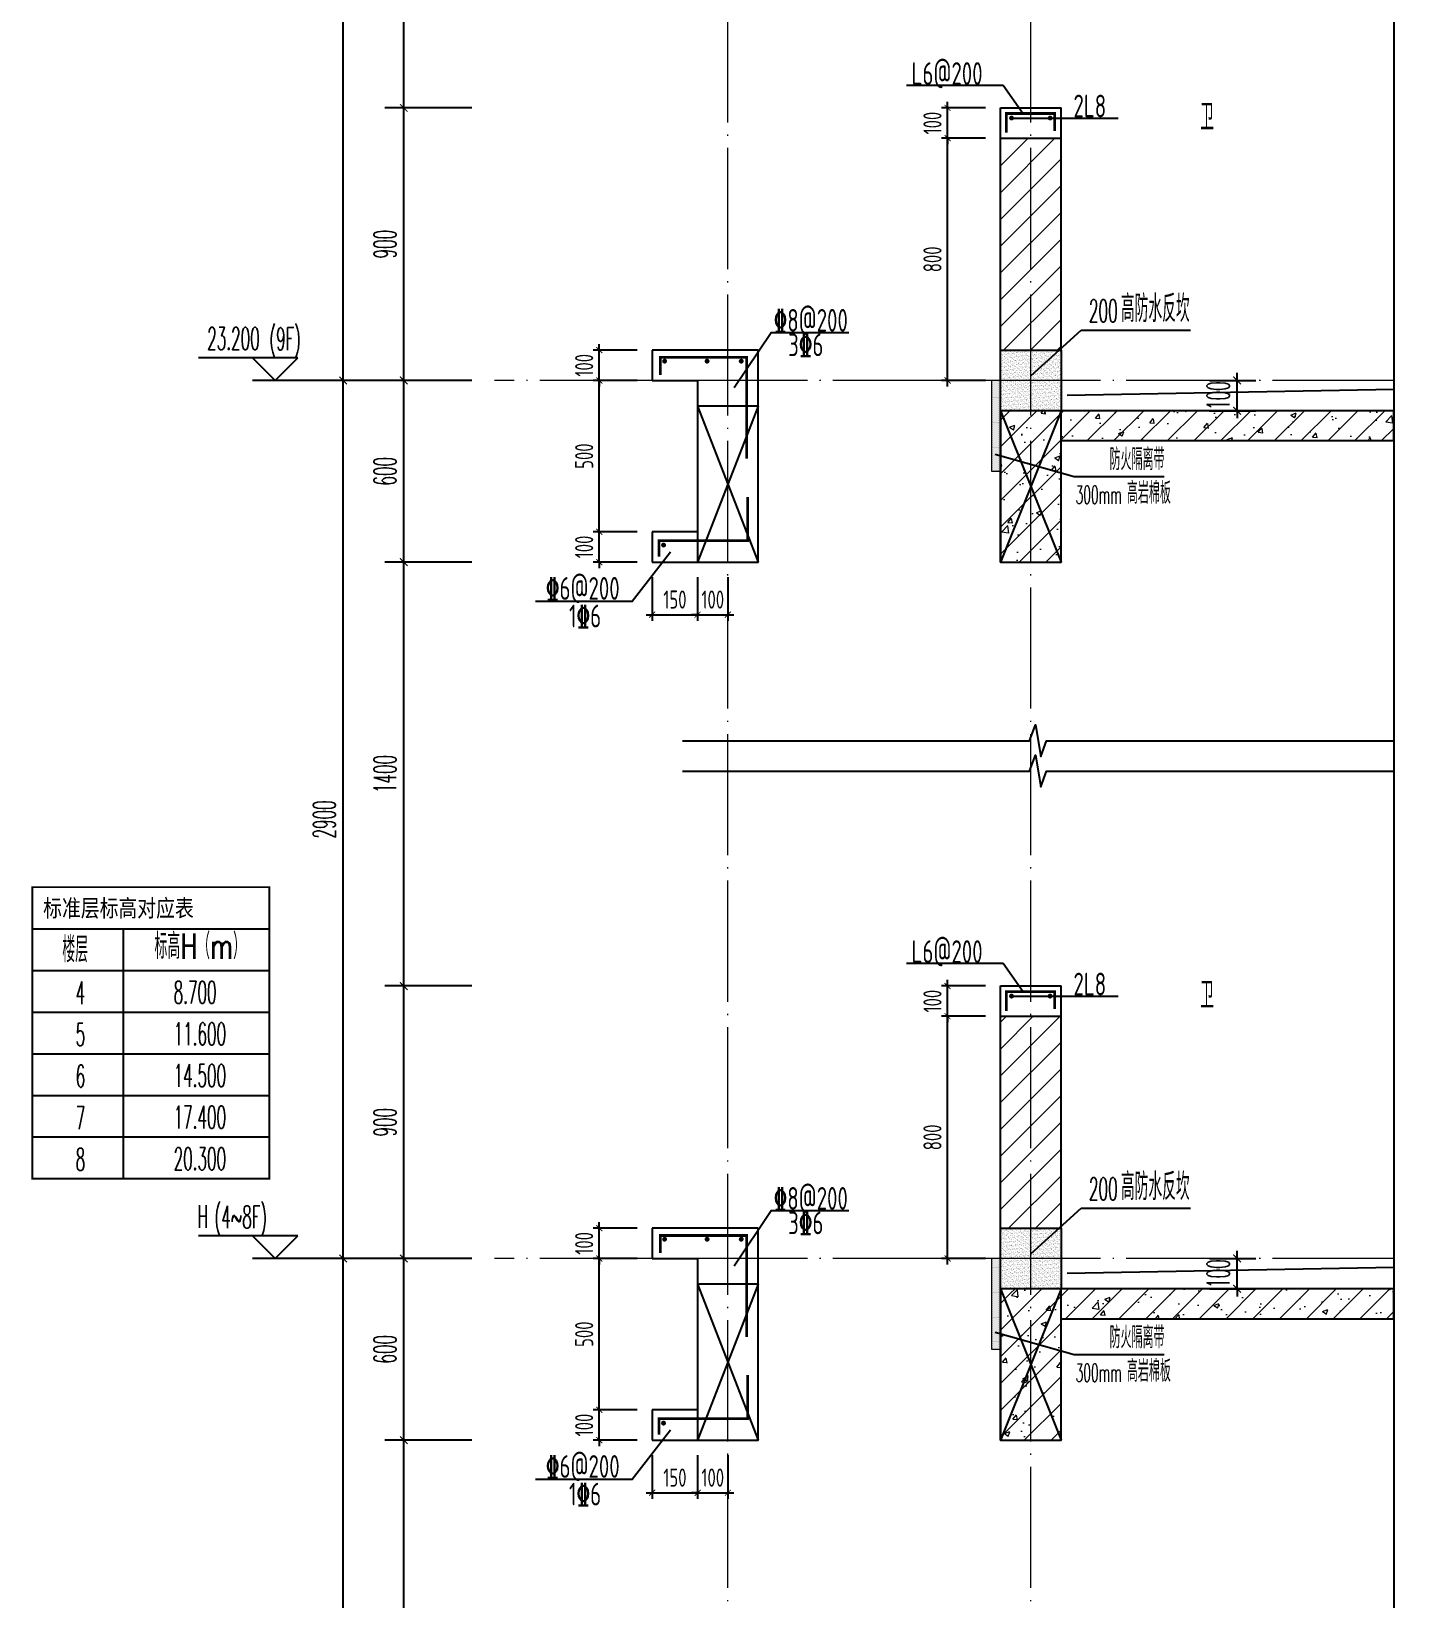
# Model space of a CAD drawing. Extents: x 826826 to 1642106, y -156213 to 399140.
# Drawn here: x 1585886 to 1590437, y 295343 to 300519 of the extents above; entities that cross this region are included whole.
import ezdxf

# ---------------------------------------------------------------- set-up
doc = ezdxf.new("R2010")
doc.units = 0
doc.header["$LTSCALE"] = 1000
doc.linetypes.add('DOTE', pattern=[2.4200000000000004, 2, -0.2, 0.02, -0.2])
doc.layers.get('0').update_dxf_attribs({"linetype": 'CONTINUOUS'})
doc.layers.get('DEFPOINTS').update_dxf_attribs({"linetype": 'CONTINUOUS'})
for name, color, linetype in [('C-Sheet-图框', 101, 'CONTINUOUS'), ('DIM', 2, 'CONTINUOUS'), ('DIM_ELEV', 3, 'CONTINUOUS'), ('DIM_IDEN', 67, 'CONTINUOUS'), ('DIM_SYMB', 3, 'CONTINUOUS'), ('PUB_DIM', 3, 'CONTINUOUS'), ('PUB_TEXT', 2, 'CONTINUOUS'), ('REIN', 6, 'CONTINUOUS'), ('S-大样-砼线', 7, 'CONTINUOUS'), ('S-引出线', 40, 'CONTINUOUS'), ('TEXT', 2, 'CONTINUOUS'), ('WALL', 5, 'CONTINUOUS'), ('看线', 251, 'CONTINUOUS'), ('立面-看线', 251, 'CONTINUOUS')]:
    doc.layers.add(name, color=color, linetype=linetype)
for name, color, linetype, lineweight in [('DOTE', 251, 'DOTE', 9), ('PUB_HATCH', 8, 'CONTINUOUS', 9), ('内粉刷', 37, 'CONTINUOUS', 9)]:
    doc.layers.add(name, color=color, linetype=linetype, lineweight=lineweight)
doc.styles.add('_TCH_DIM', font='SIMPLEX.shx', dxfattribs={"width": 0.7, "bigfont": 'GBCBIG.shx'})
doc.styles.add('_TCH_DIM_T3', font='SIMPLEX.shx', dxfattribs={"width": 0.4941176470588236, "bigfont": 'GBCBIG.shx'})
doc.styles.add('DIM_FONT_T3', font='SIMPLEX', dxfattribs={"width": 0.7058823529411765, "bigfont": 'GBCBIG'})
doc.styles.add('TSSD_DIMENSION', font='Tssdeng.shx', dxfattribs={"width": 0.7, "bigfont": 'tssdchn.shx'})
doc.styles.add('TSSD_REIN', font='tssdeng.shx', dxfattribs={"width": 0.7, "height": 300, "bigfont": 'tssdchn.shx'})
doc.styles.add('w', font='tssdeng.shx', dxfattribs={"width": 0.8, "bigfont": 'tssdchn.shx'})
doc.styles.add('宋体', font='', dxfattribs={"height": 50})
doc.styles.get('宋体').set_extended_font_data('SimSun')
doc.dimstyles.new('_TCH_ARCH&&25', dxfattribs={"dimtxt": 74.375, "dimasz": 25, "dimexe": 62.5, "dimexo": 75, "dimgap": 25, "dimtad": 1, "dimdec": 0, "dimzin": 0, "dimdsep": 46, "dimtxsty": '_TCH_DIM_T3', "dimblk": 'ARCHTICK', "dimcen": 0.09, "dimclrt": 7, "dimazin": 0, "dimtfac": 1, "dimtdec": 0, "dimtix": 1, "dimtmove": 2, "dimatfit": 3, "dimldrblk": 'ARCHTICK', "dimfxl": 0, "dimtolj": 1, "dimtzin": 0, "dimarcsym": 0})
doc.dimstyles.new('TSSD_20_20', dxfattribs={"dimtxt": 60, "dimasz": 20, "dimexe": 20, "dimexo": 50, "dimgap": 20, "dimtad": 1, "dimdec": 0, "dimzin": 0, "dimdsep": 46, "dimtxsty": 'TSSD_DIMENSION', "dimblk": 'ARCHTICK', "dimblk1": 'ARCHTICK', "dimblk2": 'ARCHTICK', "dimcen": 0, "dimdle": 20, "dimclrt": 7, "dimadec": 0, "dimazin": 0, "dimtfac": 1, "dimtdec": 0, "dimtix": 1, "dimtmove": 2, "dimatfit": 3, "dimfxl": 0, "dimtolj": 1, "dimtzin": 0, "dimarcsym": 0})
pattern_1 = [(45, (0, 0), (-44.19417382415921, 44.19417382415922), []), (49.99999999999999, (0, 0), (179.3150456501884, -15.68803374564878), [18.75, -206.25]), (355, (0, 0), (-34.68783340325, 188.048033425003), [15, -165]), (100.4514, (14.94292, -1.307335), (144.6273454285054, 172.3598855152384), [15.9350475, -175.285528]), (46.18420000000002, (0, 50), (266.8102621564111, -41.37975358225452), [28.125, -309.3749999999999]), (96.6356, (22.23418625, 46.55167325), (233.6656763871758, 243.5294677251104), [23.902572, -262.92825]), (351.1842, (0, 50), (233.6654862834068, 243.5296502313311), [22.5, -247.5]), (21, (25, 37.5), (149.2267630296154, -100.6547226663347), [18.75, -206.25]), (326.0000000000001, (25, 37.5), (60.82883298039543, 181.2875112617133), [15, -165]), (71.4514, (37.43555825, 29.1120985), (210.0556571453725, 80.6326241774881), [15.9350475, -175.285528]), (37.50000000000001, (0, 0), (3.039963829322667, 83.22346345782788), [0, -163, 0, -167.5, 0, -165.625]), (7.499999999999999, (0, 0), (65.76738436053715, 98.60292797059006), [0, -95.5, 0, -159.25, 0, -63.125]), (327.5, (-55.75, 0), (133.4556090431022, -5.638717933594939), [0, -62.5, 0, -195, 0, -258.75]), (317.5, (-80.75, 0), (145.7965423355966, 25.02624558307943), [0, -81.25, 0, -129.5, 0, -183.75])]

# ---------------------------------------------------------------- blocks, each defined once
blk = doc.blocks.new('_ArchTick')
at = {"color": 0, "linetype": 'ByBlock', "const_width": 0.15}
blk.add_lwpolyline([(-0.5, -0.5), (0.5, 0.5)], dxfattribs=at)
blk = doc.blocks.new('*D2712')
at = {"layer": 'DEFPOINTS', "color": 0}
for p in [(932450.9182588418, -117186.0825243755), (932625.5290252911, -117186.0825243755), (932625.5290252911, -117286.0825243912)]:
    blk.add_point(p, dxfattribs=at)
at = {"layer": 'DIM', "color": 0, "lineweight": -2}
for p, q in [((932575.5290252911, -117186.0825243755), (932430.9182588418, -117186.0825243755)), ((932450.9182588418, -117186.0825243755), (932450.9182588418, -117166.0825243755)), ((932450.9182588418, -117286.0825243912), (932450.9182588418, -117186.0825243755)), ((932575.5290252911, -117286.0825243912), (932430.9182588418, -117286.0825243912)), ((932450.9182588418, -117286.0825243912), (932450.9182588418, -117306.0825243912))]:
    blk.add_line(p, q, dxfattribs=at)
at = {"layer": 'DIM', "color": 0, "lineweight": -2, "xscale": 20, "yscale": 20, "zscale": 20}
for p, rotation in [((932450.9182588418, -117186.0825243755), 270), ((932450.9182588418, -117286.0825243912), 90)]:
    blk.add_blockref('_ArchTick', p, dxfattribs=dict(at, rotation=rotation))
at = {"layer": 'DIM', "color": 7, "insert": (932400.9182588418, -117236.0825243832), "char_height": 60, "attachment_point": 5, "rotation": 90, "style": 'TSSD_DIMENSION'}
blk.add_mtext('\\A1;100', dxfattribs=at)
blk = doc.blocks.new('*D2713')
at = {"layer": 'DEFPOINTS', "color": 0}
for p in [(932450.9182588418, -117286.0825243912), (932625.5290252911, -117286.0825243912), (932625.5290252911, -117786.0825243912)]:
    blk.add_point(p, dxfattribs=at)
at = {"layer": 'DIM', "color": 0, "lineweight": -2}
for p, q in [((932575.5290252911, -117286.0825243912), (932430.9182588418, -117286.0825243912)), ((932450.9182588418, -117806.0825243912), (932450.9182588418, -117266.0825243912)), ((932575.5290252911, -117786.0825243912), (932430.9182588418, -117786.0825243912))]:
    blk.add_line(p, q, dxfattribs=at)
at = {"layer": 'DIM', "color": 0, "lineweight": -2, "xscale": 20, "yscale": 20, "zscale": 20}
for p, rotation in [((932450.9182588418, -117286.0825243912), 90), ((932450.9182588418, -117786.0825243912), 270)]:
    blk.add_blockref('_ArchTick', p, dxfattribs=dict(at, rotation=rotation))
at = {"layer": 'DIM', "color": 7, "insert": (932400.9182588418, -117536.082524391), "char_height": 60, "attachment_point": 5, "rotation": 90, "style": 'TSSD_DIMENSION'}
blk.add_mtext('\\A1;500', dxfattribs=at)
blk = doc.blocks.new('*D2714')
at = {"layer": 'DEFPOINTS', "color": 0}
for p in [(932450.9182588418, -117786.0825243912), (932625.5290252911, -117786.0825243912), (932625.5290252911, -117886.0825243911)]:
    blk.add_point(p, dxfattribs=at)
at = {"layer": 'DIM', "color": 0, "lineweight": -2}
for p, q in [((932575.5290252911, -117786.0825243912), (932430.9182588418, -117786.0825243912)), ((932450.9182588418, -117786.0825243912), (932450.9182588418, -117766.0825243912)), ((932450.9182588418, -117886.0825243911), (932450.9182588418, -117786.0825243912)), ((932575.5290252911, -117886.0825243911), (932430.9182588418, -117886.0825243911)), ((932450.9182588418, -117886.0825243911), (932450.9182588418, -117906.0825243911))]:
    blk.add_line(p, q, dxfattribs=at)
at = {"layer": 'DIM', "color": 0, "lineweight": -2, "xscale": 20, "yscale": 20, "zscale": 20}
for p, rotation in [((932450.9182588418, -117786.0825243912), 270), ((932450.9182588418, -117886.0825243911), 90)]:
    blk.add_blockref('_ArchTick', p, dxfattribs=dict(at, rotation=rotation))
at = {"layer": 'DIM', "color": 7, "insert": (932400.9182588418, -117836.082524391), "char_height": 60, "attachment_point": 5, "rotation": 90, "style": 'TSSD_DIMENSION'}
blk.add_mtext('\\A1;100', dxfattribs=at)
blk = doc.blocks.new('*D2715')
at = {"layer": 'DEFPOINTS', "color": 0}
for p in [(932625.5290252911, -117886.0825243875), (932775.5290252896, -117886.0825243904), (932775.5290252896, -118059.7932143435)]:
    blk.add_point(p, dxfattribs=at)
at = {"layer": 'DIM', "color": 0, "lineweight": -2}
for p, q in [((932625.5290252911, -117936.0825243875), (932625.5290252911, -118079.7932143435)), ((932775.5290252896, -117936.0825243904), (932775.5290252896, -118079.7932143435)), ((932605.5290252911, -118059.7932143435), (932795.5290252896, -118059.7932143435))]:
    blk.add_line(p, q, dxfattribs=at)
at = {"layer": 'DIM', "color": 0, "lineweight": -2, "xscale": 20, "yscale": 20, "zscale": 20, "rotation": 180}
blk.add_blockref('_ArchTick', (932625.5290252911, -118059.7932143435), dxfattribs=at)
at = {"layer": 'DIM', "color": 0, "lineweight": -2, "xscale": 20, "yscale": 20, "zscale": 20}
blk.add_blockref('_ArchTick', (932775.5290252896, -118059.7932143435), dxfattribs=at)
at = {"layer": 'DIM', "color": 7, "insert": (932700.5290252904, -118009.7932143435), "char_height": 60, "attachment_point": 5, "style": 'TSSD_DIMENSION'}
blk.add_mtext('\\A1;150', dxfattribs=at)
blk = doc.blocks.new('*D2716')
at = {"layer": 'DEFPOINTS', "color": 0}
for p in [(932775.5290252896, -117886.0825243904), (932875.5290186122, -117886.0825243923), (932875.5290186122, -118059.7932143459)]:
    blk.add_point(p, dxfattribs=at)
at = {"layer": 'DIM', "color": 0, "lineweight": -2}
for p, q in [((932775.5290252896, -117936.0825243904), (932775.5290252896, -118079.7932143459)), ((932875.5290186122, -117936.0825243923), (932875.5290186122, -118079.7932143459)), ((932775.5290252896, -118059.7932143459), (932755.5290252896, -118059.7932143459)), ((932775.5290252896, -118059.7932143459), (932875.5290186122, -118059.7932143459)), ((932875.5290186122, -118059.7932143459), (932895.5290186122, -118059.7932143459))]:
    blk.add_line(p, q, dxfattribs=at)
at = {"layer": 'DIM', "color": 0, "lineweight": -2, "xscale": 20, "yscale": 20, "zscale": 20}
blk.add_blockref('_ArchTick', (932775.5290252896, -118059.7932143459), dxfattribs=at)
at = {"layer": 'DIM', "color": 0, "lineweight": -2, "xscale": 20, "yscale": 20, "zscale": 20, "rotation": 180}
blk.add_blockref('_ArchTick', (932875.5290186122, -118059.7932143459), dxfattribs=at)
at = {"layer": 'DIM', "color": 7, "insert": (932825.5290219509, -118009.7932143459), "char_height": 60, "attachment_point": 5, "style": 'TSSD_DIMENSION'}
blk.add_mtext('\\A1;100', dxfattribs=at)
blk = doc.blocks.new('*D2717')
at = {"layer": 'DEFPOINTS', "color": 0}
for p in [(934390.7113845855, -117286.0823870408), (934556.671269677, -117286.0823870408), (934390.7113845855, -117386.0823868569)]:
    blk.add_point(p, dxfattribs=at)
at = {"layer": 'PUB_DIM', "color": 0, "lineweight": -2}
for p, q in [((934465.7113845855, -117286.0823870408), (934619.171269677, -117286.0823870408)), ((934556.671269677, -117286.0823870408), (934556.671269677, -117261.0823870408)), ((934556.671269677, -117386.0823868569), (934556.671269677, -117286.0823870408)), ((934465.7113845855, -117386.0823868569), (934619.171269677, -117386.0823868569)), ((934556.671269677, -117386.0823868569), (934556.671269677, -117411.0823868569))]:
    blk.add_line(p, q, dxfattribs=at)
at = {"layer": 'PUB_DIM', "color": 0, "lineweight": -2, "xscale": 25, "yscale": 25, "zscale": 25}
for p, rotation in [((934556.671269677, -117286.0823870408), 270), ((934556.671269677, -117386.0823868569), 90)]:
    blk.add_blockref('_ArchTick', p, dxfattribs=dict(at, rotation=rotation))
at = {"layer": 'PUB_DIM', "color": 7, "insert": (934494.483769677, -117336.0823869487), "char_height": 74.375, "attachment_point": 5, "rotation": 90, "style": '_TCH_DIM_T3'}
blk.add_mtext('\\A1;100', dxfattribs=at)
blk = doc.blocks.new('*D2718')
at = {"layer": 'DEFPOINTS', "color": 0}
for p in [(933600.9182519795, -116386.0823868664), (933775.5290184285, -116386.0823868664), (933775.5289474576, -116486.0823868721)]:
    blk.add_point(p, dxfattribs=at)
at = {"layer": 'DIM', "color": 0, "lineweight": -2}
for p, q in [((933600.9182519795, -116386.0823868664), (933600.9182519795, -116366.0823868664)), ((933725.5290184285, -116386.0823868664), (933580.9182519795, -116386.0823868664)), ((933600.9182519795, -116486.0823868721), (933600.9182519795, -116386.0823868664)), ((933725.5289474576, -116486.0823868721), (933580.9182519795, -116486.0823868721)), ((933600.9182519795, -116486.0823868721), (933600.9182519795, -116506.0823868721))]:
    blk.add_line(p, q, dxfattribs=at)
at = {"layer": 'DIM', "color": 0, "lineweight": -2, "xscale": 20, "yscale": 20, "zscale": 20}
for p, rotation in [((933600.9182519795, -116386.0823868664), 270), ((933600.9182519795, -116486.0823868721), 90)]:
    blk.add_blockref('_ArchTick', p, dxfattribs=dict(at, rotation=rotation))
at = {"layer": 'DIM', "color": 7, "insert": (933550.9182519795, -116436.0823868692), "char_height": 60, "attachment_point": 5, "rotation": 90, "style": 'TSSD_DIMENSION'}
blk.add_mtext('\\A1;100', dxfattribs=at)
blk = doc.blocks.new('*D2719')
at = {"layer": 'DEFPOINTS', "color": 0}
for p in [(933600.9182519795, -116486.0823868721), (933775.5289474576, -116486.0823868721), (933775.5283796926, -117286.0783124498)]:
    blk.add_point(p, dxfattribs=at)
at = {"layer": 'DIM', "color": 0, "lineweight": -2}
for p, q in [((933600.9182519795, -117306.0783124498), (933600.9182519795, -116466.0823868721)), ((933725.5289474576, -116486.0823868721), (933580.9182519795, -116486.0823868721)), ((933725.5283796926, -117286.0783124498), (933580.9182519795, -117286.0783124498))]:
    blk.add_line(p, q, dxfattribs=at)
at = {"layer": 'DIM', "color": 0, "lineweight": -2, "xscale": 20, "yscale": 20, "zscale": 20}
for p, rotation in [((933600.9182519795, -116486.0823868721), 90), ((933600.9182519795, -117286.0783124498), 270)]:
    blk.add_blockref('_ArchTick', p, dxfattribs=dict(at, rotation=rotation))
at = {"layer": 'DIM', "color": 7, "insert": (933550.9182519795, -116886.0803496608), "char_height": 60, "attachment_point": 5, "rotation": 90, "style": 'TSSD_DIMENSION'}
blk.add_mtext('\\A1;800', dxfattribs=at)
blk = doc.blocks.new('VDVDXAXFSFFX')
at = {"layer": 'PUB_HATCH'}
h = blk.add_hatch(dxfattribs=at)
h.set_pattern_fill('DOTS', color=251, scale=2, style=0)
h.set_pattern_definition([(0, (924712.4965232481, -148185.5928938247), (1.5875, 3.175), [0, -3.175])])
h.paths.add_polyline_path([(924682.496528509, -148185.5928938247), (924712.4965288265, -148185.5928938247), (924712.4965296196, -147935.5928918117), (924712.4965296126, -147885.5928918776), (924712.4965232481, -147885.5928918157), (924712.4965232481, -147885.5928938247), (924682.496528509, -147885.5928938247)])
at = {"layer": 'DIM_IDEN', "color": 5}
for p, q in [((924695.4944669578, -148129.2886519908), (924955.5658560492, -148202.8897275763)), ((924955.5658560492, -148202.8897275763), (925253.409062462, -148202.8897275763))]:
    blk.add_line(p, q, dxfattribs=at)
at = {"layer": 'PUB_HATCH', "color": 5}
blk.add_lwpolyline([(924712.4965232481, -147885.5928938247), (924682.496528509, -147885.5928938247), (924682.496528509, -148185.5928938247), (924712.4965232481, -148185.5928938247)], close=True, dxfattribs=at)
at = {"layer": 'PUB_TEXT', "style": 'DIM_FONT_T3', "width": 0.7058823529411765}
blk.add_text('防火隔离带', height=71.48936170212767, dxfattribs=at).set_placement((925072.609312775, -148181.8897275763))
at = {"layer": 'PUB_TEXT', "color": 5, "style": 'DIM_FONT_T3'}
for s, height, width, p in [('300mm', 59.5, 0.4982698961937717, (924960.3522060211, -148292.9097275763)), ('高岩棉板', 71.48936170212767, 0.7058823529411765, (925129.763970727, -148292.9097275763))]:
    blk.add_text(s, height=height, dxfattribs=dict(at, width=width)).set_placement(p)
blk = doc.blocks.new('A$C351C53CB')
at = {"layer": 'C-Sheet-图框', "color": 0}
for p, q in [((-1026.752121566795, 1088.806008909494), (-243.9995361713227, 1088.806008909494)), ((-1026.752121566795, 1088.806008909552), (-243.9995361713227, 1088.806008909552)), ((-726.4397650063038, 1088.806008909552), (-726.4397650063038, 263.8060089095379)), ((-1026.752121566795, 951.3060089095525), (-243.9995361713227, 951.3060089095525)), ((-1026.752121566795, 813.8060089095525), (-243.9995361713227, 813.8060089095525)), ((-1026.752121566795, 676.3060089095525), (-243.9995361713227, 676.3060089095525)), ((-1026.752121566795, 538.8060089095525), (-243.9995361713227, 538.8060089095525)), ((-1026.752121566795, 401.3060089095525), (-243.9995361713227, 401.3060089095525))]:
    blk.add_line(p, q, dxfattribs=at)
at = {"layer": 'C-Sheet-图框', "color": 0, "const_width": 5.999999999999876}
blk.add_lwpolyline([(-1026.752121566795, 263.8060089095088), (-243.9995361713227, 263.8060089095379), (-243.9995361713227, 1226.306008909494), (-1026.752121566795, 1226.306008909494)], close=True, dxfattribs=at)
at = {"layer": 'DIM_ELEV'}
for p, q in [((-150.0000000011642, 6475.000000000175), (-478.000000001164, 6475.000000000175)), ((-225.0000000011642, 6400.000000000175), (-300.0000000011642, 6475.000000000175)), ((-225.0000000011642, 6400.000000000175), (-150.0000000011642, 6475.000000000175)), ((200.0000000045839, 6400.000000000175), (-300.0000000011642, 6400.000000000175)), ((-150.0000000011642, 5875.000000000116), (-478.000000001164, 5875.000000000116)), ((-225.0000000011642, 5800.000000000116), (-300.0000000011642, 5875.000000000116)), ((-225.0000000011642, 5800.000000000116), (-150.0000000011642, 5875.000000000116)), ((200.0000000045839, 5800.000000000116), (-300.0000000011642, 5800.000000000116)), ((-150.0000000011642, 75), (-478.000000001164, 75)), ((-225.0000000011642, 0), (-300.0000000011642, 75)), ((-225.0000000011642, 0), (-150.0000000011642, 75)), ((200.0000000045839, 0), (-300.0000000011642, 0))]:
    blk.add_line(p, q, dxfattribs=at)
at = {"layer": 'DIM_ELEV', "color": 1}
for p, q in [((-150.0000000011642, 2975.000000000116), (-478.000000001164, 2975.000000000116)), ((-225.0000000011642, 2900.000000000116), (-300.0000000011642, 2975.000000000116)), ((-225.0000000011642, 2900.000000000116), (-150.0000000011642, 2975.000000000116)), ((200.0000000045839, 2900.000000000116), (-300.0000000011642, 2900.000000000116))]:
    blk.add_line(p, q, dxfattribs=at)
at = {"layer": 'PUB_TEXT', "style": '_TCH_DIM'}
for s, height, width, p in [('26.700', 74.375, 0.4941176470588236, (-449.1000000011641, 6501.250000000175)), ('26.100', 74.375, 0.4941176470588236, (-450.500000001164, 5901.250000000116)), ('(RF)', 74.375, 0.4941176470588236, (-251.7500000011641, 5900.025000000116)), ('楼层', 84.39716312056737, 0.7, (-927.6240948140621, 978.2786047980335)), ('标高H（m）', 84.39716312056737, 0.7, (-623.1094347585458, 989.3684888522985)), ('4', 74.375, 0.4941176470588236, (-883.3282759655267, 840.1451151407236)), ('8.700', 74.375, 0.4941176470588236, (-559.9552402081899, 842.0362415512936)), ('5', 74.375, 0.4941176470588236, (-883.3282759655267, 702.6451151407236)), ('11.600', 74.375, 0.4941176470588236, (-559.9552402081899, 704.5362415512936)), ('6', 74.375, 0.4941176470588236, (-883.3282759655267, 565.1451151407236)), ('14.500', 74.375, 0.4941176470588236, (-559.9552402081899, 567.0362415512936)), ('7', 74.375, 0.4941176470588236, (-883.3282759655267, 427.6451151407236)), ('17.400', 74.375, 0.4941176470588236, (-559.9552402081899, 429.5362415512936)), ('8', 74.375, 0.4941176470588236, (-883.3282759655267, 290.1451151407236)), ('20.300', 74.375, 0.4941176470588236, (-559.9552402081899, 292.0362415512936)), ('H', 74.375, 0.4941176470588236, (-480.6000000011641, 101.25)), ('(4~8F)', 74.375, 0.4941176470588236, (-424.825000001164, 100.025))]:
    blk.add_text(s, height=height, dxfattribs=dict(at, width=width)).set_placement(p)
at = {"layer": 'PUB_TEXT', "color": 1, "style": '_TCH_DIM', "width": 0.4941176470588236}
for s, p in [('23.200', (-449.1000000011641, 3001.250000000116)), ('(9F)', (-243.7000000011641, 3000.025000000117))]:
    blk.add_text(s, height=74.375, dxfattribs=at).set_placement(p)
at = {"layer": 'PUB_TEXT', "color": 2, "style": '宋体', "width": 0.8}
blk.add_text('标准层标高对应表', height=56.9620253164557, dxfattribs=at).set_placement((-990.7614445998333, 1128.738595136339))
blk = doc.blocks.new('*D1600')
at = {"layer": 'DEFPOINTS', "color": 0}
for p in [(1587116.007243467, 295866.3822785675), (1587416.007243488, 295866.3822785675), (1587416.007243488, 294466.3824160881)]:
    blk.add_point(p, dxfattribs=at)
at = {"layer": 'PUB_DIM', "color": 0, "lineweight": -2}
for p, q in [((1587341.007243488, 295866.3822785675), (1587053.507243467, 295866.3822785675)), ((1587116.007243467, 294466.3824160881), (1587116.007243467, 295866.3822785675)), ((1587341.007243488, 294466.3824160881), (1587053.507243467, 294466.3824160881))]:
    blk.add_line(p, q, dxfattribs=at)
at = {"layer": 'PUB_DIM', "color": 0, "lineweight": -2, "xscale": 25, "yscale": 25, "zscale": 25}
for p, rotation in [((1587116.007243467, 295866.3822785675), 90), ((1587116.007243467, 294466.3824160881), 270)]:
    blk.add_blockref('_ArchTick', p, dxfattribs=dict(at, rotation=rotation))
at = {"layer": 'PUB_DIM', "color": 7, "insert": (1587053.819743467, 295166.3823473281), "char_height": 74.375, "attachment_point": 5, "rotation": 90, "style": '_TCH_DIM_T3'}
blk.add_mtext('\\A1;1400', dxfattribs=at)
blk = doc.blocks.new('*D1601')
at = {"layer": 'DEFPOINTS', "color": 0}
for p in [(1587116.007243467, 296466.3822785672), (1587416.007243488, 296466.3822785672), (1587416.007243488, 295866.3822785675)]:
    blk.add_point(p, dxfattribs=at)
at = {"layer": 'PUB_DIM', "color": 0, "lineweight": -2}
for p, q in [((1587341.007243488, 296466.3822785672), (1587053.507243467, 296466.3822785672)), ((1587116.007243467, 295866.3822785675), (1587116.007243467, 296466.3822785672)), ((1587341.007243488, 295866.3822785675), (1587053.507243467, 295866.3822785675))]:
    blk.add_line(p, q, dxfattribs=at)
at = {"layer": 'PUB_DIM', "color": 0, "lineweight": -2, "xscale": 25, "yscale": 25, "zscale": 25}
for p, rotation in [((1587116.007243467, 296466.3822785672), 90), ((1587116.007243467, 295866.3822785675), 270)]:
    blk.add_blockref('_ArchTick', p, dxfattribs=dict(at, rotation=rotation))
at = {"layer": 'PUB_DIM', "color": 7, "insert": (1587053.819743467, 296166.3822785676), "char_height": 74.375, "attachment_point": 5, "rotation": 90, "style": '_TCH_DIM_T3'}
blk.add_mtext('\\A1;600', dxfattribs=at)
blk = doc.blocks.new('*D1602')
at = {"layer": 'DEFPOINTS', "color": 0}
for p in [(1587116.007243467, 297366.3824160879), (1587416.007243488, 297366.3824160879), (1587416.007243488, 296466.3822785672)]:
    blk.add_point(p, dxfattribs=at)
at = {"layer": 'PUB_DIM', "color": 0, "lineweight": -2}
for p, q in [((1587341.007243488, 297366.3824160879), (1587053.507243467, 297366.3824160879)), ((1587116.007243467, 296466.3822785672), (1587116.007243467, 297366.3824160879)), ((1587341.007243488, 296466.3822785672), (1587053.507243467, 296466.3822785672))]:
    blk.add_line(p, q, dxfattribs=at)
at = {"layer": 'PUB_DIM', "color": 0, "lineweight": -2, "xscale": 25, "yscale": 25, "zscale": 25}
for p, rotation in [((1587116.007243467, 297366.3824160879), 90), ((1587116.007243467, 296466.3822785672), 270)]:
    blk.add_blockref('_ArchTick', p, dxfattribs=dict(at, rotation=rotation))
at = {"layer": 'PUB_DIM', "color": 7, "insert": (1587053.819743467, 296916.3823473278), "char_height": 74.375, "attachment_point": 5, "rotation": 90, "style": '_TCH_DIM_T3'}
blk.add_mtext('\\A1;900', dxfattribs=at)
blk = doc.blocks.new('*D1603')
at = {"layer": 'DEFPOINTS', "color": 0}
for p in [(1587116.007243467, 298766.382278554), (1587416.007243488, 298766.382278554), (1587416.007243488, 297366.3824160879)]:
    blk.add_point(p, dxfattribs=at)
at = {"layer": 'PUB_DIM', "color": 0, "lineweight": -2}
for p, q in [((1587341.007243488, 298766.382278554), (1587053.507243467, 298766.382278554)), ((1587116.007243467, 297366.3824160879), (1587116.007243467, 298766.382278554)), ((1587341.007243488, 297366.3824160879), (1587053.507243467, 297366.3824160879))]:
    blk.add_line(p, q, dxfattribs=at)
at = {"layer": 'PUB_DIM', "color": 0, "lineweight": -2, "xscale": 25, "yscale": 25, "zscale": 25}
for p, rotation in [((1587116.007243467, 298766.382278554), 90), ((1587116.007243467, 297366.3824160879), 270)]:
    blk.add_blockref('_ArchTick', p, dxfattribs=dict(at, rotation=rotation))
at = {"layer": 'PUB_DIM', "color": 7, "insert": (1587053.819743467, 298066.3823473212), "char_height": 74.375, "attachment_point": 5, "rotation": 90, "style": '_TCH_DIM_T3'}
blk.add_mtext('\\A1;1400', dxfattribs=at)
blk = doc.blocks.new('*D1604')
at = {"layer": 'DEFPOINTS', "color": 0}
for p in [(1587116.007243467, 299366.3822785675), (1587416.007243488, 299366.3822785675), (1587416.007243488, 298766.382278554)]:
    blk.add_point(p, dxfattribs=at)
at = {"layer": 'PUB_DIM', "color": 0, "lineweight": -2}
for p, q in [((1587341.007243488, 299366.3822785675), (1587053.507243467, 299366.3822785675)), ((1587116.007243467, 298766.382278554), (1587116.007243467, 299366.3822785675)), ((1587341.007243488, 298766.382278554), (1587053.507243467, 298766.382278554))]:
    blk.add_line(p, q, dxfattribs=at)
at = {"layer": 'PUB_DIM', "color": 0, "lineweight": -2, "xscale": 25, "yscale": 25, "zscale": 25}
for p, rotation in [((1587116.007243467, 299366.3822785675), 90), ((1587116.007243467, 298766.382278554), 270)]:
    blk.add_blockref('_ArchTick', p, dxfattribs=dict(at, rotation=rotation))
at = {"layer": 'PUB_DIM', "color": 7, "insert": (1587053.819743467, 299066.382278561), "char_height": 74.375, "attachment_point": 5, "rotation": 90, "style": '_TCH_DIM_T3'}
blk.add_mtext('\\A1;600', dxfattribs=at)
blk = doc.blocks.new('*D1605')
at = {"layer": 'DEFPOINTS', "color": 0}
for p in [(1587116.007243467, 300266.3824160884), (1587416.007243488, 300266.3824160884), (1587416.007243488, 299366.3822785675)]:
    blk.add_point(p, dxfattribs=at)
at = {"layer": 'PUB_DIM', "color": 0, "lineweight": -2}
for p, q in [((1587341.007243488, 300266.3824160884), (1587053.507243467, 300266.3824160884)), ((1587116.007243467, 299366.3822785675), (1587116.007243467, 300266.3824160884)), ((1587341.007243488, 299366.3822785675), (1587053.507243467, 299366.3822785675))]:
    blk.add_line(p, q, dxfattribs=at)
at = {"layer": 'PUB_DIM', "color": 0, "lineweight": -2, "xscale": 25, "yscale": 25, "zscale": 25}
for p, rotation in [((1587116.007243467, 300266.3824160884), 90), ((1587116.007243467, 299366.3822785675), 270)]:
    blk.add_blockref('_ArchTick', p, dxfattribs=dict(at, rotation=rotation))
at = {"layer": 'PUB_DIM', "color": 7, "insert": (1587053.819743467, 299816.3823473282), "char_height": 74.375, "attachment_point": 5, "rotation": 90, "style": '_TCH_DIM_T3'}
blk.add_mtext('\\A1;900', dxfattribs=at)
blk = doc.blocks.new('*D1606')
at = {"layer": 'DEFPOINTS', "color": 0}
for p in [(1587116.007243467, 301666.3741443525), (1587416.007243488, 301666.3741443525), (1587416.007243488, 300266.3824160884)]:
    blk.add_point(p, dxfattribs=at)
at = {"layer": 'PUB_DIM', "color": 0, "lineweight": -2}
for p, q in [((1587341.007243488, 301666.3741443525), (1587053.507243467, 301666.3741443525)), ((1587116.007243467, 300266.3824160884), (1587116.007243467, 301666.3741443525)), ((1587341.007243488, 300266.3824160884), (1587053.507243467, 300266.3824160884))]:
    blk.add_line(p, q, dxfattribs=at)
at = {"layer": 'PUB_DIM', "color": 0, "lineweight": -2, "xscale": 25, "yscale": 25, "zscale": 25}
for p, rotation in [((1587116.007243467, 301666.3741443525), 90), ((1587116.007243467, 300266.3824160884), 270)]:
    blk.add_blockref('_ArchTick', p, dxfattribs=dict(at, rotation=rotation))
at = {"layer": 'PUB_DIM', "color": 7, "insert": (1587053.819743467, 300966.3782802207), "char_height": 74.375, "attachment_point": 5, "rotation": 90, "style": '_TCH_DIM_T3'}
blk.add_mtext('\\A1;1400', dxfattribs=at)
blk = doc.blocks.new('*D1612')
at = {"layer": 'DEFPOINTS', "color": 0}
for p in [(1586916.007243462, 296466.3822785672), (1587416.007243488, 296466.3822785672), (1587416.007243488, 293566.3822785674)]:
    blk.add_point(p, dxfattribs=at)
at = {"layer": 'PUB_DIM', "color": 0, "lineweight": -2}
for p, q in [((1587341.007243488, 296466.3822785672), (1586853.507243462, 296466.3822785672)), ((1586916.007243462, 293566.3822785674), (1586916.007243462, 296466.3822785672)), ((1587341.007243488, 293566.3822785674), (1586853.507243462, 293566.3822785674))]:
    blk.add_line(p, q, dxfattribs=at)
at = {"layer": 'PUB_DIM', "color": 0, "lineweight": -2, "xscale": 25, "yscale": 25, "zscale": 25}
for p, rotation in [((1586916.007243462, 296466.3822785672), 90), ((1586916.007243462, 293566.3822785674), 270)]:
    blk.add_blockref('_ArchTick', p, dxfattribs=dict(at, rotation=rotation))
at = {"layer": 'PUB_DIM', "color": 7, "insert": (1586853.819743462, 295016.3822785675), "char_height": 74.375, "attachment_point": 5, "rotation": 90, "style": '_TCH_DIM_T3'}
blk.add_mtext('\\A1;2900', dxfattribs=at)
blk = doc.blocks.new('*D1613')
at = {"layer": 'DEFPOINTS', "color": 0}
for p in [(1586916.007243462, 299366.3822785674), (1587416.007243488, 299366.3822785674), (1587416.007243488, 296466.3822785672)]:
    blk.add_point(p, dxfattribs=at)
at = {"layer": 'PUB_DIM', "color": 0, "lineweight": -2}
for p, q in [((1587341.007243488, 299366.3822785674), (1586853.507243462, 299366.3822785674)), ((1586916.007243462, 296466.3822785672), (1586916.007243462, 299366.3822785674)), ((1587341.007243488, 296466.3822785672), (1586853.507243462, 296466.3822785672))]:
    blk.add_line(p, q, dxfattribs=at)
at = {"layer": 'PUB_DIM', "color": 0, "lineweight": -2, "xscale": 25, "yscale": 25, "zscale": 25}
for p, rotation in [((1586916.007243462, 299366.3822785674), 90), ((1586916.007243462, 296466.3822785672), 270)]:
    blk.add_blockref('_ArchTick', p, dxfattribs=dict(at, rotation=rotation))
at = {"layer": 'PUB_DIM', "color": 7, "insert": (1586853.819743462, 297916.3822785675), "char_height": 74.375, "attachment_point": 5, "rotation": 90, "style": '_TCH_DIM_T3'}
blk.add_mtext('\\A1;2900', dxfattribs=at)
blk = doc.blocks.new('*D1614')
at = {"layer": 'DEFPOINTS', "color": 0}
for p in [(1586916.007243462, 302266.3822785674), (1587416.007243488, 302266.3822785674), (1587416.007243488, 299366.3822785674)]:
    blk.add_point(p, dxfattribs=at)
at = {"layer": 'PUB_DIM', "color": 0, "lineweight": -2}
for p, q in [((1587341.007243488, 302266.3822785674), (1586853.507243462, 302266.3822785674)), ((1586916.007243462, 299366.3822785674), (1586916.007243462, 302266.3822785674)), ((1587341.007243488, 299366.3822785674), (1586853.507243462, 299366.3822785674))]:
    blk.add_line(p, q, dxfattribs=at)
at = {"layer": 'PUB_DIM', "color": 0, "lineweight": -2, "xscale": 25, "yscale": 25, "zscale": 25}
for p, rotation in [((1586916.007243462, 302266.3822785674), 90), ((1586916.007243462, 299366.3822785674), 270)]:
    blk.add_blockref('_ArchTick', p, dxfattribs=dict(at, rotation=rotation))
at = {"layer": 'PUB_DIM', "color": 7, "insert": (1586853.819743462, 300816.3822785676), "char_height": 74.375, "attachment_point": 5, "rotation": 90, "style": '_TCH_DIM_T3'}
blk.add_mtext('\\A1;2900', dxfattribs=at)
blk = doc.blocks.new('A$C124E38C7')
at = {"layer": 'REIN'}
for points in [[(411.3491916419007, 827.6198026949423, 9, 9, 0), (411.3491916419007, 885.7864124497282, 9, 9, 0), (697.136046927888, 885.7864124497282, 9, 9, 0), (697.136046927888, 551.0904451996903, 9, 9, 0)], [(407.7055343370885, 227.9407258796855, 9, 9, 0), (407.7055343370885, 280.9011473031132, 9, 9, 0), (700.087186511606, 280.9011473031132, 9, 9, 0), (700.087186511606, 425.2876792717143, 9, 9, 0)]]:
    blk.add_lwpolyline(points, format="xyseb", dxfattribs=at)
at = {"layer": 'REIN', "const_width": 8}
for points in [[(421.8327268124558, 873.5427987211733, 1), (429.8327268124558, 873.5427987211733, 1)], [(562.2868298138492, 873.5427987211733, 1), (570.2868298138492, 873.5427987211733, 1)], [(674.8765359376557, 873.5427987211733, 1), (682.8765359376557, 873.5427987211733, 1)], [(418.3428307138383, 266.0767502083327, 1), (426.3428307138383, 266.0767502083327, 1)]]:
    blk.add_lwpolyline(points, format="xyb", close=True, dxfattribs=at)
at = {"layer": 'S-大样-砼线'}
for p, q in [((534.9131775260903, 724.9081133130239), (734.9131767665967, 209.8477938786382)), ((734.9161242698319, 724.9081133109867), (534.9161258917302, 209.8477938691503))]:
    blk.add_line(p, q, dxfattribs=at)
blk.add_lwpolyline([(734.9131833887659, 724.9081133072614), (534.9131775260903, 724.9081133072614), (534.913177951239, 209.8477938728756), (734.9131838129833, 209.8477938728756)], close=True, dxfattribs=at)
at = {"layer": 'S-引出线'}
for points in [[(655.4759675925598, 786.1005740879918), (777.7402859008871, 968.3219862158294), (1034.716379232705, 968.3219862158294)], [(445.2635719589889, 242.7101313573658), (318.597527531907, 79.6172117459937), (0.007638059556484222, 79.6172117459937)]]:
    blk.add_lwpolyline(points, dxfattribs=at)
at = {"layer": 'TEXT', "style": 'TSSD_REIN', "width": 0.7}
for s, p in [('%%1328@200', (785.8780742259696, 970.9405861510313)), ('3%%1326', (833.783343960531, 890.0683411068167)), ('%%1326@200', (33.9313798728399, 85.49755562626524)), ('1%%1326', (110.1330228815787, -5.766491179412697))]:
    blk.add_text(s, height=75, rotation=1.867629851175362e-07, dxfattribs=at).set_placement(p)
blk = doc.blocks.new('20210809.02282059')
at = {"layer": 'REIN', "const_width": 9}
blk.add_lwpolyline([(87484.17413905729, 66580.93723980524), (87484.17413905729, 66644.7473179046), (87644.05902665015, 66644.7473179046), (87644.05902665015, 66586.78243779903)], dxfattribs=at)
at = {"layer": 'REIN', "const_width": 8}
for points in [[(87497.66146427253, 66629.68552062381, 1), (87505.66146427253, 66629.68552062381, 1)], [(87625.09821334062, 66629.68552062381, 1), (87633.09821334062, 66629.68552062381, 1)]]:
    blk.add_lwpolyline(points, format="xyb", close=True, dxfattribs=at)
at = {"layer": 'S-引出线'}
for p, q in [((87474.5888281595, 66737.00278282212), (87154.50981688779, 66737.00278282212)), ((87538.80876634456, 66644.7473179046), (87474.5888281595, 66737.00278282212)), ((87501.66146427253, 66629.68552062381), (87853.2882327484, 66629.68552062381))]:
    blk.add_line(p, q, dxfattribs=at)
at = {"layer": 'TEXT', "style": 'w', "width": 0.7}
for s, p in [('L6@200', (87171.47256206069, 66739.17247021152)), ('2L8', (87706.15828353167, 66632.06966891466))]:
    blk.add_text(s, height=75, rotation=1.867629851175362e-07, dxfattribs=at).set_placement(p)
blk = doc.blocks.new('20210809.03232467')
at = {"layer": 'S-大样-砼线'}
for p, q in [((87154.50981688779, 67080.93735919218), (87354.50981570501, 66580.93723981472)), ((87354.51276363153, 67080.93735919014), (87154.51276483014, 66580.93723980524))]:
    blk.add_line(p, q, dxfattribs=at)
blk.add_lwpolyline([(87354.50982275046, 67080.93735918641), (87154.50981688779, 67080.93735918641), (87154.50981688965, 66580.93723980896), (87354.5098227514, 66580.93723980896)], close=True, dxfattribs=at)
blk = doc.blocks.new('HFHFHTFHSD')
at = {"layer": 'PUB_HATCH'}
h = blk.add_hatch(dxfattribs=at)
h.set_pattern_fill('普通砖', color=256, scale=25, style=0)
h.set_pattern_definition([(45, (0, 44.8778375), (-44.19419150182874, 44.19419150182875), [])])
h.paths.add_polyline_path([(933975.5290117239, -117186.0823858284), (933975.5290117239, -116486.0823868664), (933775.5290117239, -116486.0823868664), (933775.5290117239, -117186.0823858284)])
h = blk.add_hatch(dxfattribs=at)
h.set_pattern_fill('钢筋混凝土', color=256, scale=25, style=0)
h.set_pattern_definition(pattern_1)
h.paths.add_polyline_path([(933975.5290117239, -117886.0823882506), (933975.5290171637, -117486.0823865696), (933775.5290185463, -117386.0823865127), (933775.5290117239, -117886.0823855233)])
h = blk.add_hatch(dxfattribs=at)
h.set_pattern_fill('钢筋混凝土', color=256, scale=25, style=0)
h.set_pattern_definition(pattern_1)
h.paths.add_polyline_path([(935074.0539309505, -117386.0823868618), (933775.5290185463, -117386.0823865127), (933975.5290171637, -117486.0823865696), (935074.0539309231, -117486.0823868618)])
at = {"layer": '立面-看线'}
h = blk.add_hatch(dxfattribs=at)
h.set_pattern_fill('碎沙', color=256, scale=4)
h.set_pattern_definition([(37.50000000000001, (132722.2893678545, -502748.0348455478), (-0.32000625919681, 9.788264746586847), [0, -7.7216, 0, -8.636000000000001, 0, -8.255]), (7.499999999999999, (132722.2893678545, -502748.0348455478), (8.990465662760052, 14.33650201136708), [0, -4.1656, 0, -6.9596, 0, -2.667]), (327.5, (132716.0409678544, -502748.0348455478), (15.81984740482916, 0.028743693570914), [0, -2.54, 0, -9.144, 0, -11.938]), (317.5, (132716.0409678544, -502748.0348455478), (15.27112904944595, 4.458586465144325), [0, -1.27, 0, -5.9944, 0, -6.858])])
h.paths.add_polyline_path([(933775.5290184807, -117386.082385914), (933975.5290185421, -117386.0823862503), (933975.5290185729, -117186.0823860849), (933775.5290185114, -117186.0823855719)])
at = {"layer": 'DIM_IDEN'}
for p, q in [((933875.5292769555, -117271.0822834711), (934042.3401921625, -117119.5647890752)), ((934042.3401921625, -117119.5647890752), (934402.5167037676, -117119.5647890752))]:
    blk.add_line(p, q, dxfattribs=at)
at = {"layer": 'WALL'}
for p, q in [((933775.5290184285, -116486.0823868664), (933775.5290184285, -116386.0823868664)), ((933775.5290184285, -116386.0823868664), (933975.5290184285, -116386.0823868664)), ((933975.5290184285, -116486.0823868664), (933975.5290184285, -116386.0823868664)), ((933775.5290117239, -117186.0823858284), (933775.5290117239, -116486.0823868664)), ((933775.5290184285, -116486.0823868664), (933975.5290184285, -116486.0823868664)), ((933975.5290117239, -117186.0823858284), (933975.5290117239, -116486.0823868664)), ((932975.5290254289, -117186.0825243878), (932625.529025291, -117186.0825243878)), ((932625.529025291, -117186.0825243878), (932625.529025291, -117286.0825243876)), ((932975.5290173707, -117886.0825243869), (932975.5290254289, -117186.0825243878)), ((933775.5290117239, -117186.0823858284), (933975.5290117239, -117186.0823858284)), ((932625.529025291, -117286.0825243876), (932775.529025291, -117286.0825243878)), ((932775.529025291, -117286.0825243878), (932775.529025291, -117786.0825243875)), ((933775.5290117239, -117886.0823855233), (933775.5290185463, -117386.0823865127)), ((935074.0539309505, -117386.0823868618), (933775.5290185463, -117386.0823865127)), ((935074.0539309231, -117486.0823868618), (935074.0539309505, -117386.0823868618)), ((933975.5290117239, -117886.0823882506), (933975.5290171637, -117486.0823865696)), ((935074.0539309231, -117486.0823868618), (933975.5290171637, -117486.0823865696)), ((932775.529025291, -117786.0825243875), (932625.529025291, -117786.0825243875)), ((932625.529025291, -117786.0825243875), (932625.529025291, -117886.0825243875)), ((932625.529025291, -117886.0825243875), (932975.5290173707, -117886.0825243869)), ((933775.5290117239, -117886.0823855233), (933975.5290117239, -117886.0823882506))]:
    blk.add_line(p, q, dxfattribs=at)
blk.add_lwpolyline([(933775.5290184742, -117186.0823858284), (933975.5290186101, -117186.0823858284), (933975.5290186101, -117386.0823858284), (933775.5290184742, -117386.0823858284)], close=True, dxfattribs=at)
at = {"layer": '看线', "color": 32}
blk.add_lwpolyline([(935074.0539309505, -117316.0823868626), (933995.5290179242, -117336.0713298051)], dxfattribs=at)
at = {"layer": 'PUB_TEXT', "style": 'DIM_FONT_T3'}
for s, height, width, p in [('卫', 89.36170212765958, 0.7058823529411765, (934434.7471136091, -116460.4594087483)), ('200', 74.375, 0.4982698961937717, (934067.3493070217, -117093.3147890752)), ('高防水反坎', 89.36170212765958, 0.7058823529411765, (934173.2316599629, -117093.3147890752))]:
    blk.add_text(s, height=height, dxfattribs=dict(at, width=width)).set_placement(p)
at = {"layer": 'DIM'}
for p1, p2, distance, picture, middle in [((933775.5289474576, -116486.0823868721), (933775.5290184285, -116386.0823868664), 174.6107664489679, '*D2718', (933550.9182519795, -116436.0823868692)), ((933775.5283796926, -117286.0783124498), (933775.5289474576, -116486.0823868721), 174.61069547799676, '*D2719', (933550.9182519795, -116886.0803496608)), ((932625.5290252911, -117286.0825243912), (932625.5290252911, -117186.0825243755), 174.6107664492447, '*D2712', (932400.9182588418, -117236.0825243832)), ((932625.5290252911, -117786.0825243912), (932625.5290252911, -117286.0825243912), 174.6107664492447, '*D2713', (932400.9182588418, -117536.082524391)), ((932625.5290252911, -117886.0825243911), (932625.5290252911, -117786.0825243912), 174.6107664492447, '*D2714', (932400.9182588418, -117836.082524391)), ((932625.5290252911, -117886.0825243875), (932775.5290252896, -117886.0825243904), -173.71068995310634, '*D2715', (932700.5290252904, -118009.7932143435)), ((932775.5290252896, -117886.0825243904), (932875.5290186122, -117886.0825243923), -173.7106899536011, '*D2716', (932825.5290219509, -118009.7932143459))]:
    dim = blk.add_aligned_dim(p1=p1, p2=p2, distance=distance, dimstyle='TSSD_20_20', dxfattribs=at)
    dim.commit()
    dim.dimension.update_dxf_attribs({"geometry": picture, "text_midpoint": middle})
at = {"layer": 'PUB_DIM'}
dim = blk.add_aligned_dim(p1=(934390.7113845855, -117386.0823868569), p2=(934390.7113845855, -117286.0823870408), distance=-165.95988509152085, dimstyle='_TCH_ARCH&&25', dxfattribs=at)
dim.commit()
dim.dimension.update_dxf_attribs({"geometry": '*D2717', "text_midpoint": (934494.483769677, -117336.0823869487)})

msp = doc.modelspace()

# ---------------------------------------------------------------- linework, layer by layer
at = {"layer": 'DIM_SYMB'}
msp.add_lwpolyline([(1590384.726319795, 303746.3822785616), (1590384.726319794, 295084.5061337615), (1590437.226319794, 295065.3976964625), (1590332.226319794, 295046.8833634881), (1590384.726319794, 295028.2561337615), (1590384.726319794, 286366.3799889614)], dxfattribs=at)
at = {"layer": 'DIM_SYMB', "color": 5}
for points in [[(1588036.201414091, 298176.3285659128), (1589182.338866942, 298176.3285633957), (1589201.447304356, 298228.8285633537), (1589219.9616371, 298123.828563313), (1589238.588866942, 298176.3285632721), (1590384.726319794, 298176.3285607551)], [(1588036.201414091, 298076.3285659128), (1589182.338866942, 298076.3285633957), (1589201.447304356, 298128.8285633537), (1589219.9616371, 298023.828563313), (1589238.588866942, 298076.3285632721), (1590384.726319794, 298076.3285607551)]]:
    msp.add_lwpolyline(points, dxfattribs=at)
at = {"layer": 'DOTE', "color": 1, "linetype": 'DOTE', "ltscale": 0.2}
for p, q in [((1588186.201452485, 286666.3843248276), (1588186.201452485, 304346.3866144274)), ((1589186.201452485, 286666.3843248276), (1589186.201452485, 304346.3866144274)), ((1590384.726371712, 299366.3866144337), (1587416.007295405, 299366.3866144337)), ((1590384.726371712, 296466.3866144334), (1587416.007295405, 296466.3866144334))]:
    msp.add_line(p, q, dxfattribs=at)

# ---------------------------------------------------------------- block references
for name, p in [('A$C351C53CB', (1586916.007243462, 296466.3822785672)), ('HFHFHTFHSD', (655310.6723820249, 416652.4648029553)), ('VDVDXAXFSFFX', (664373.704877251, 447251.9749729168)), ('HFHFHTFHSD', (655310.6723820249, 413752.464802955)), ('VDVDXAXFSFFX', (664373.704877251, 444351.9751723919))]:
    msp.add_blockref(name, p)
at = {"layer": 'REIN'}
for p in [(1501621.018613197, 233603.2756519977), (1501621.018606492, 230703.2756519974)]:
    msp.add_blockref('20210809.02282059', p, dxfattribs=at)
at = {"layer": '内粉刷'}
for p in [(1587551.288215591, 298556.4818572693), (1587551.288215591, 295656.4818572691)]:
    msp.add_blockref('A$C124E38C7', p, dxfattribs=at)
at = {"layer": '立面-看线'}
for p in [(1501931.691611086, 232185.4451751083), (1501931.691604381, 229285.4451751079)]:
    msp.add_blockref('20210809.03232467', p, dxfattribs=at)

# ---------------------------------------------------------------- dimensions: what is measured, and where the dimension line sits
at = {"layer": 'PUB_DIM'}
for p1, p2, distance, picture, middle in [((1587416.007243488, 299366.3822785674), (1587416.007243488, 302266.3822785674), 500.00000002607703, '*D1614', (1586853.819743462, 300816.3822785676)), ((1587416.007243488, 300266.3824160884), (1587416.007243488, 301666.3741443525), 300.00000002095476, '*D1606', (1587053.819743467, 300966.3782802207)), ((1587416.007243488, 299366.3822785675), (1587416.007243488, 300266.3824160884), 300.00000002095476, '*D1605', (1587053.819743467, 299816.3823473282)), ((1587416.007243488, 296466.3822785672), (1587416.007243488, 299366.3822785674), 500.00000002607703, '*D1613', (1586853.819743462, 297916.3822785675)), ((1587416.007243488, 298766.382278554), (1587416.007243488, 299366.3822785675), 300.00000002095476, '*D1604', (1587053.819743467, 299066.382278561)), ((1587416.007243488, 297366.3824160879), (1587416.007243488, 298766.382278554), 300.00000002095476, '*D1603', (1587053.819743467, 298066.3823473212)), ((1587416.007243488, 296466.3822785672), (1587416.007243488, 297366.3824160879), 300.00000002095476, '*D1602', (1587053.819743467, 296916.3823473278)), ((1587416.007243488, 293566.3822785674), (1587416.007243488, 296466.3822785672), 500.00000002607703, '*D1612', (1586853.819743462, 295016.3822785675)), ((1587416.007243488, 295866.3822785675), (1587416.007243488, 296466.3822785672), 300.00000002095476, '*D1601', (1587053.819743467, 296166.3822785676)), ((1587416.007243488, 294466.3824160881), (1587416.007243488, 295866.3822785675), 300.00000002095476, '*D1600', (1587053.819743467, 295166.3823473281))]:
    dim = msp.add_aligned_dim(p1=p1, p2=p2, distance=distance, dimstyle='_TCH_ARCH&&25', dxfattribs=at)
    dim.commit()
    dim.dimension.update_dxf_attribs({"geometry": picture, "text_midpoint": middle})

doc.saveas('drawing.dxf')
